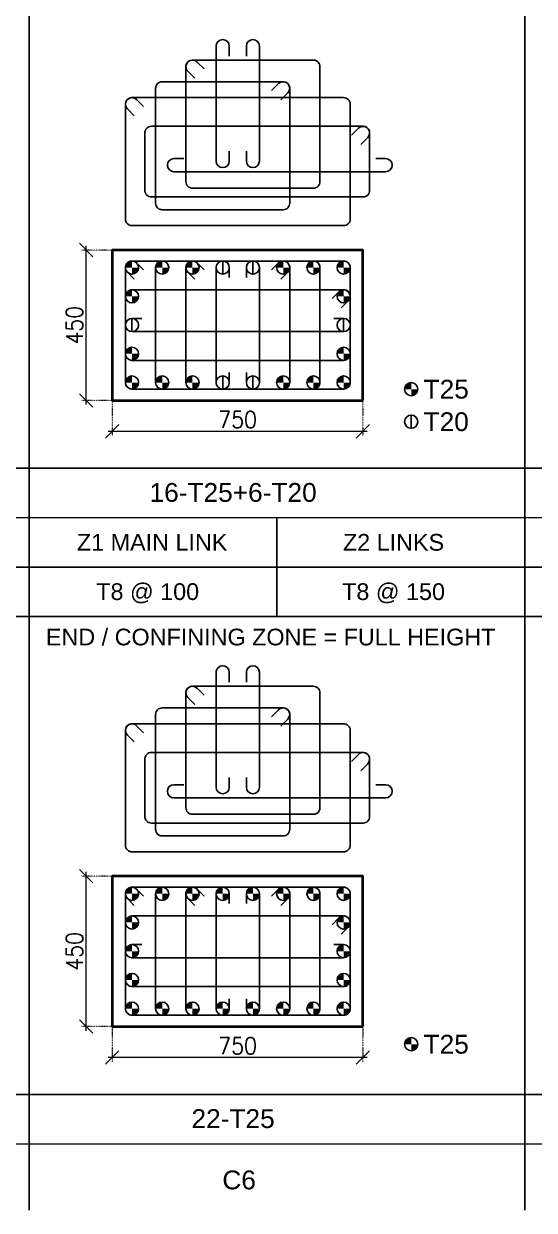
# Model space of a CAD drawing. Header units: millimetres. Extents: x 149548 to 2112824, y -1657616 to -1354760.
# Drawn here: x 2031443 to 2037552, y -1604346 to -1590147 of the extents above; entities that cross this region are included whole.
import ezdxf
from ezdxf.enums import TextEntityAlignment as Align

# ---------------------------------------------------------------- set-up
doc = ezdxf.new("R2010")
doc.units = ezdxf.units.MM
doc.header["$MEASUREMENT"] = 0
doc.header["$PDMODE"] = 98
doc.linetypes.add('DOT', pattern=[0.25, 0, -0.25])
for name, color, linetype in [('Columns', 90, 'Continuous'), ('s_hatch_25', 13, 'Continuous'), ('s_hatch_50', 43, 'Continuous'), ('s_rebar_link', 225, 'Continuous'), ('s_rebar_linkexp', 155, 'Continuous'), ('TEXT', 43, 'Continuous')]:
    doc.layers.add(name, color=color, linetype=linetype)
doc.layers.add('s-dm', color=171, linetype='Continuous', lineweight=15)
doc.layers.add('s_text', color=20, linetype='Continuous', lineweight=9)
doc.styles.add('ARIAL', font='arial.ttf')
doc.styles.add('RS', font='romans.shx', dxfattribs={"width": 0.9})
doc.dimstyles.new('Maheboob', dxfattribs={"dimtxt": 100, "dimasz": 100, "dimexe": 0, "dimexo": 0, "dimgap": 50, "dimtad": 1, "dimdec": 0, "dimdsep": 46, "dimtxsty": 'RS', "dimblk": 'ME', "dimcen": 225, "dimdle": 25, "dimclrd": 256, "dimclre": 256, "dimclrt": 7, "dimadec": 1, "dimazin": 1, "dimtfac": 1, "dimtdec": 0, "dimtmove": 0, "dimatfit": 0, "dimldrblk": 'ME', "dimfxl": 1, "dimlwd": -1, "dimlwe": -1, "dimarcsym": 0})

# ---------------------------------------------------------------- blocks, each defined once
blk = doc.blocks.new('_Oblique')
at = {"color": 0, "linetype": 'ByBlock', "lineweight": -2}
blk.add_line((-0.5, -0.5), (0.5, 0.5), dxfattribs=at)
blk = doc.blocks.new('*D1177')
at = {"layer": 'Defpoints', "color": 0}
for p in [(2032190, -1600348), (2032502, -1600348), (2032502, -1602148)]:
    blk.add_point(p, dxfattribs=at)
at = {"layer": 's-dm'}
blk.add_line((2032190, -1602198), (2032190, -1600298), dxfattribs=at)
at = {"layer": 's-dm', "linetype": 'DOT'}
for p, q in [((2032502, -1600348), (2032140, -1600348)), ((2032502, -1602148), (2032140, -1602148))]:
    blk.add_line(p, q, dxfattribs=at)
at = {"layer": 's-dm', "xscale": 160, "yscale": 160, "zscale": 160}
for p, rotation in [((2032190, -1600348), 90), ((2032190, -1602148), 270)]:
    blk.add_blockref('_Oblique', p, dxfattribs=dict(at, rotation=rotation))
at = {"layer": 's-dm', "color": 7, "insert": (2032050, -1601248), "char_height": 200, "attachment_point": 5, "rotation": 90, "style": 'RS'}
blk.add_mtext('450', dxfattribs=at)
blk = doc.blocks.new('ME')
at = {"layer": 's-dm', "color": 2, "ltscale": 50}
for p, q in [((0, -1.044), (0, 1.044)), ((-1.044, 0), (1.044, 0))]:
    blk.add_line(p, q, dxfattribs=at)
blk.add_lwpolyline([(0.738, 0.738), (-0.738, -0.738)], dxfattribs=at)
blk = doc.blocks.new('*D1178')
at = {"layer": 'Defpoints', "color": 0}
for p in [(2032502, -1602148), (2035502, -1602148), (2032502, -1602518)]:
    blk.add_point(p, dxfattribs=at)
at = {"layer": 's-dm', "linetype": 'DOT'}
for p, q in [((2032502, -1602148), (2032502, -1602568)), ((2035502, -1602148), (2035502, -1602568))]:
    blk.add_line(p, q, dxfattribs=at)
at = {"layer": 's-dm'}
blk.add_line((2035552, -1602518), (2032452, -1602518), dxfattribs=at)
at = {"layer": 's-dm', "xscale": 160, "yscale": 160, "zscale": 160, "rotation": 180}
blk.add_blockref('_Oblique', (2032502, -1602518), dxfattribs=at)
at = {"layer": 's-dm', "xscale": 160, "yscale": 160, "zscale": 160}
blk.add_blockref('_Oblique', (2035502, -1602518), dxfattribs=at)
at = {"layer": 's-dm', "color": 7, "insert": (2034002, -1602378), "char_height": 200, "attachment_point": 5, "style": 'RS'}
blk.add_mtext('750', dxfattribs=at)
blk = doc.blocks.new('*D1199')
at = {"layer": 'Defpoints', "color": 0}
for p in [(2032190, -1592855), (2032502, -1592855), (2032502, -1594655)]:
    blk.add_point(p, dxfattribs=at)
at = {"layer": 's-dm', "linetype": 'DOT'}
for p, q in [((2032502, -1592855), (2032140, -1592855)), ((2032502, -1594655), (2032140, -1594655))]:
    blk.add_line(p, q, dxfattribs=at)
at = {"layer": 's-dm'}
blk.add_line((2032190, -1594705), (2032190, -1592805), dxfattribs=at)
at = {"layer": 's-dm', "xscale": 160, "yscale": 160, "zscale": 160}
for p, rotation in [((2032190, -1592855), 90), ((2032190, -1594655), 270)]:
    blk.add_blockref('_Oblique', p, dxfattribs=dict(at, rotation=rotation))
at = {"layer": 's-dm', "color": 7, "insert": (2032050, -1593755), "char_height": 200, "attachment_point": 5, "rotation": 90, "style": 'RS'}
blk.add_mtext('450', dxfattribs=at)
blk = doc.blocks.new('*D1200')
at = {"layer": 'Defpoints', "color": 0}
for p in [(2032502, -1594655), (2035502, -1594655), (2032502, -1595025)]:
    blk.add_point(p, dxfattribs=at)
at = {"layer": 's-dm', "linetype": 'DOT'}
for p, q in [((2032502, -1594655), (2032502, -1595075)), ((2035502, -1594655), (2035502, -1595075))]:
    blk.add_line(p, q, dxfattribs=at)
at = {"layer": 's-dm'}
blk.add_line((2035552, -1595025), (2032452, -1595025), dxfattribs=at)
at = {"layer": 's-dm', "xscale": 160, "yscale": 160, "zscale": 160, "rotation": 180}
blk.add_blockref('_Oblique', (2032502, -1595025), dxfattribs=at)
at = {"layer": 's-dm', "xscale": 160, "yscale": 160, "zscale": 160}
blk.add_blockref('_Oblique', (2035502, -1595025), dxfattribs=at)
at = {"layer": 's-dm', "color": 7, "insert": (2034002, -1594885), "char_height": 200, "attachment_point": 5, "style": 'RS'}
blk.add_mtext('750', dxfattribs=at)

msp = doc.modelspace()

# ---------------------------------------------------------------- hatches: boundary and pattern name
at = {"layer": 's_rebar_link'}
h = msp.add_hatch(color=256, dxfattribs=at)
edge = h.paths.add_edge_path(flags=0)
edge.add_line((2032659.4, -1593065.6), (2032738.1, -1593065.6))
edge.add_line((2032738.1, -1593065.6), (2032738.1, -1592986.9))
edge.add_arc((2032738.1, -1593065.6), 78.7, 90, 180)
edge = h.paths.add_edge_path(flags=0)
edge.add_line((2032816.9, -1593065.6), (2032738.1, -1593065.6))
edge.add_line((2032738.1, -1593065.6), (2032738.1, -1593144.4))
edge.add_arc((2032738.1, -1593065.6), 78.7, 270, 360)
h = msp.add_hatch(color=256, dxfattribs=at)
edge = h.paths.add_edge_path(flags=0)
edge.add_line((2033021.2, -1593065.6), (2033100, -1593065.6))
edge.add_line((2033100, -1593065.6), (2033100, -1592986.9))
edge.add_arc((2033100, -1593065.6), 78.7, 90, 180)
edge = h.paths.add_edge_path(flags=0)
edge.add_line((2033178.7, -1593065.6), (2033100, -1593065.6))
edge.add_line((2033100, -1593065.6), (2033100, -1593144.4))
edge.add_arc((2033100, -1593065.6), 78.7, 270, 360)
h = msp.add_hatch(color=256, dxfattribs=at)
edge = h.paths.add_edge_path(flags=0)
edge.add_line((2033383, -1593065.6), (2033461.8, -1593065.6))
edge.add_line((2033461.8, -1593065.6), (2033461.8, -1592986.9))
edge.add_arc((2033461.8, -1593065.6), 78.7, 90, 180)
edge = h.paths.add_edge_path(flags=0)
edge.add_line((2033540.5, -1593065.6), (2033461.8, -1593065.6))
edge.add_line((2033461.8, -1593065.6), (2033461.8, -1593144.4))
edge.add_arc((2033461.8, -1593065.6), 78.7, 270, 360)
h = msp.add_hatch(color=256, dxfattribs=at)
edge = h.paths.add_edge_path(flags=0)
edge.add_line((2034468.5, -1593065.6), (2034547.2, -1593065.6))
edge.add_line((2034547.2, -1593065.6), (2034547.2, -1592986.9))
edge.add_arc((2034547.2, -1593065.6), 78.7, 90, 180)
edge = h.paths.add_edge_path(flags=0)
edge.add_line((2034626, -1593065.6), (2034547.2, -1593065.6))
edge.add_line((2034547.2, -1593065.6), (2034547.2, -1593144.4))
edge.add_arc((2034547.2, -1593065.6), 78.7, 270, 360)
h = msp.add_hatch(color=256, dxfattribs=at)
edge = h.paths.add_edge_path(flags=0)
edge.add_line((2034830.3, -1593065.6), (2034909, -1593065.6))
edge.add_line((2034909, -1593065.6), (2034909, -1592986.9))
edge.add_arc((2034909, -1593065.6), 78.7, 90, 180)
edge = h.paths.add_edge_path(flags=0)
edge.add_line((2034987.8, -1593065.6), (2034909, -1593065.6))
edge.add_line((2034909, -1593065.6), (2034909, -1593144.4))
edge.add_arc((2034909, -1593065.6), 78.7, 270, 360)
h = msp.add_hatch(color=256, dxfattribs=at)
edge = h.paths.add_edge_path(flags=0)
edge.add_line((2035192.1, -1593065.6), (2035270.9, -1593065.6))
edge.add_line((2035270.9, -1593065.6), (2035270.9, -1592986.9))
edge.add_arc((2035270.9, -1593065.6), 78.7, 90, 180)
edge = h.paths.add_edge_path(flags=0)
edge.add_line((2035349.6, -1593065.6), (2035270.9, -1593065.6))
edge.add_line((2035270.9, -1593065.6), (2035270.9, -1593144.4))
edge.add_arc((2035270.9, -1593065.6), 78.7, 270, 360)
h = msp.add_hatch(color=256, dxfattribs=at)
edge = h.paths.add_edge_path(flags=0)
edge.add_line((2032659.4, -1593409.4), (2032738.1, -1593409.4))
edge.add_line((2032738.1, -1593409.4), (2032738.1, -1593330.6))
edge.add_arc((2032738.1, -1593409.4), 78.7, 90, 180)
edge = h.paths.add_edge_path(flags=0)
edge.add_line((2032816.9, -1593409.4), (2032738.1, -1593409.4))
edge.add_line((2032738.1, -1593409.4), (2032738.1, -1593488.1))
edge.add_arc((2032738.1, -1593409.4), 78.7, 270, 360)
h = msp.add_hatch(color=256, dxfattribs=at)
edge = h.paths.add_edge_path(flags=0)
edge.add_line((2035192.1, -1593409.4), (2035270.9, -1593409.4))
edge.add_line((2035270.9, -1593409.4), (2035270.9, -1593330.6))
edge.add_arc((2035270.9, -1593409.4), 78.7, 90, 180)
edge = h.paths.add_edge_path(flags=0)
edge.add_line((2035349.6, -1593409.4), (2035270.9, -1593409.4))
edge.add_line((2035270.9, -1593409.4), (2035270.9, -1593488.1))
edge.add_arc((2035270.9, -1593409.4), 78.7, 270, 360)
h = msp.add_hatch(color=256, dxfattribs=at)
edge = h.paths.add_edge_path(flags=0)
edge.add_line((2032659.4, -1594096.8), (2032738.1, -1594096.8))
edge.add_line((2032738.1, -1594096.8), (2032738.1, -1594018.1))
edge.add_arc((2032738.1, -1594096.8), 78.7, 90, 180)
edge = h.paths.add_edge_path(flags=0)
edge.add_line((2032816.9, -1594096.8), (2032738.1, -1594096.8))
edge.add_line((2032738.1, -1594096.8), (2032738.1, -1594175.6))
edge.add_arc((2032738.1, -1594096.8), 78.7, 270, 360)
h = msp.add_hatch(color=256, dxfattribs=at)
edge = h.paths.add_edge_path(flags=0)
edge.add_line((2035192.1, -1594096.8), (2035270.9, -1594096.8))
edge.add_line((2035270.9, -1594096.8), (2035270.9, -1594018.1))
edge.add_arc((2035270.9, -1594096.8), 78.7, 90, 180)
edge = h.paths.add_edge_path(flags=0)
edge.add_line((2035349.6, -1594096.8), (2035270.9, -1594096.8))
edge.add_line((2035270.9, -1594096.8), (2035270.9, -1594175.6))
edge.add_arc((2035270.9, -1594096.8), 78.7, 270, 360)
h = msp.add_hatch(color=256, dxfattribs=at)
edge = h.paths.add_edge_path(flags=0)
edge.add_line((2032659.4, -1594440.6), (2032738.1, -1594440.6))
edge.add_line((2032738.1, -1594440.6), (2032738.1, -1594361.8))
edge.add_arc((2032738.1, -1594440.6), 78.7, 90, 180)
edge = h.paths.add_edge_path(flags=0)
edge.add_line((2032816.9, -1594440.6), (2032738.1, -1594440.6))
edge.add_line((2032738.1, -1594440.6), (2032738.1, -1594519.3))
edge.add_arc((2032738.1, -1594440.6), 78.7, 270, 360)
h = msp.add_hatch(color=256, dxfattribs=at)
edge = h.paths.add_edge_path(flags=0)
edge.add_line((2033021.2, -1594440.6), (2033100, -1594440.6))
edge.add_line((2033100, -1594440.6), (2033100, -1594361.8))
edge.add_arc((2033100, -1594440.6), 78.7, 90, 180)
edge = h.paths.add_edge_path(flags=0)
edge.add_line((2033178.7, -1594440.6), (2033100, -1594440.6))
edge.add_line((2033100, -1594440.6), (2033100, -1594519.3))
edge.add_arc((2033100, -1594440.6), 78.7, 270, 360)
h = msp.add_hatch(color=256, dxfattribs=at)
edge = h.paths.add_edge_path(flags=0)
edge.add_line((2033383, -1594440.6), (2033461.8, -1594440.6))
edge.add_line((2033461.8, -1594440.6), (2033461.8, -1594361.8))
edge.add_arc((2033461.8, -1594440.6), 78.7, 90, 180)
edge = h.paths.add_edge_path(flags=0)
edge.add_line((2033540.5, -1594440.6), (2033461.8, -1594440.6))
edge.add_line((2033461.8, -1594440.6), (2033461.8, -1594519.3))
edge.add_arc((2033461.8, -1594440.6), 78.7, 270, 360)
h = msp.add_hatch(color=256, dxfattribs=at)
edge = h.paths.add_edge_path(flags=0)
edge.add_line((2034468.5, -1594440.6), (2034547.2, -1594440.6))
edge.add_line((2034547.2, -1594440.6), (2034547.2, -1594361.8))
edge.add_arc((2034547.2, -1594440.6), 78.7, 90, 180)
edge = h.paths.add_edge_path(flags=0)
edge.add_line((2034626, -1594440.6), (2034547.2, -1594440.6))
edge.add_line((2034547.2, -1594440.6), (2034547.2, -1594519.3))
edge.add_arc((2034547.2, -1594440.6), 78.7, 270, 360)
h = msp.add_hatch(color=256, dxfattribs=at)
edge = h.paths.add_edge_path(flags=0)
edge.add_line((2034830.3, -1594440.6), (2034909, -1594440.6))
edge.add_line((2034909, -1594440.6), (2034909, -1594361.8))
edge.add_arc((2034909, -1594440.6), 78.7, 90, 180)
edge = h.paths.add_edge_path(flags=0)
edge.add_line((2034987.8, -1594440.6), (2034909, -1594440.6))
edge.add_line((2034909, -1594440.6), (2034909, -1594519.3))
edge.add_arc((2034909, -1594440.6), 78.7, 270, 360)
h = msp.add_hatch(color=256, dxfattribs=at)
edge = h.paths.add_edge_path(flags=0)
edge.add_line((2035192.1, -1594440.6), (2035270.9, -1594440.6))
edge.add_line((2035270.9, -1594440.6), (2035270.9, -1594361.8))
edge.add_arc((2035270.9, -1594440.6), 78.7, 90, 180)
edge = h.paths.add_edge_path(flags=0)
edge.add_line((2035349.6, -1594440.6), (2035270.9, -1594440.6))
edge.add_line((2035270.9, -1594440.6), (2035270.9, -1594519.3))
edge.add_arc((2035270.9, -1594440.6), 78.7, 270, 360)
h = msp.add_hatch(color=256, dxfattribs=at)
edge = h.paths.add_edge_path(flags=0)
edge.add_line((2036000.7, -1594520.4), (2036079.5, -1594520.4))
edge.add_line((2036079.5, -1594520.4), (2036079.5, -1594441.7))
edge.add_arc((2036079.5, -1594520.4), 78.7, 90, 180)
edge = h.paths.add_edge_path(flags=0)
edge.add_line((2036158.2, -1594520.4), (2036079.5, -1594520.4))
edge.add_line((2036079.5, -1594520.4), (2036079.5, -1594599.2))
edge.add_arc((2036079.5, -1594520.4), 78.7, 270, 360)
h = msp.add_hatch(color=256, dxfattribs=at)
edge = h.paths.add_edge_path(flags=0)
edge.add_line((2032659.4, -1600558.6), (2032738.2, -1600558.6))
edge.add_line((2032738.2, -1600558.6), (2032738.2, -1600479.8))
edge.add_arc((2032738.2, -1600558.6), 78.7, 90, 180)
edge = h.paths.add_edge_path(flags=0)
edge.add_line((2032816.9, -1600558.6), (2032738.2, -1600558.6))
edge.add_line((2032738.2, -1600558.6), (2032738.2, -1600637.3))
edge.add_arc((2032738.2, -1600558.6), 78.7, 270, 360)
h = msp.add_hatch(color=256, dxfattribs=at)
edge = h.paths.add_edge_path(flags=0)
edge.add_line((2033021.2, -1600558.6), (2033100, -1600558.6))
edge.add_line((2033100, -1600558.6), (2033100, -1600479.8))
edge.add_arc((2033100, -1600558.6), 78.7, 90, 180)
edge = h.paths.add_edge_path(flags=0)
edge.add_line((2033178.7, -1600558.6), (2033100, -1600558.6))
edge.add_line((2033100, -1600558.6), (2033100, -1600637.3))
edge.add_arc((2033100, -1600558.6), 78.7, 270, 360)
h = msp.add_hatch(color=256, dxfattribs=at)
edge = h.paths.add_edge_path(flags=0)
edge.add_line((2033383, -1600558.6), (2033461.8, -1600558.6))
edge.add_line((2033461.8, -1600558.6), (2033461.8, -1600479.8))
edge.add_arc((2033461.8, -1600558.6), 78.7, 90, 180)
edge = h.paths.add_edge_path(flags=0)
edge.add_line((2033540.5, -1600558.6), (2033461.8, -1600558.6))
edge.add_line((2033461.8, -1600558.6), (2033461.8, -1600637.3))
edge.add_arc((2033461.8, -1600558.6), 78.7, 270, 360)
h = msp.add_hatch(color=256, dxfattribs=at)
edge = h.paths.add_edge_path(flags=0)
edge.add_line((2033744.9, -1600558.6), (2033823.6, -1600558.6))
edge.add_line((2033823.6, -1600558.6), (2033823.6, -1600479.8))
edge.add_arc((2033823.6, -1600558.6), 78.7, 90, 180)
edge = h.paths.add_edge_path(flags=0)
edge.add_line((2033902.3, -1600558.6), (2033823.6, -1600558.6))
edge.add_line((2033823.6, -1600558.6), (2033823.6, -1600637.3))
edge.add_arc((2033823.6, -1600558.6), 78.7, 270, 360)
h = msp.add_hatch(color=256, dxfattribs=at)
edge = h.paths.add_edge_path(flags=0)
edge.add_line((2034106.7, -1600558.6), (2034185.4, -1600558.6))
edge.add_line((2034185.4, -1600558.6), (2034185.4, -1600479.8))
edge.add_arc((2034185.4, -1600558.6), 78.7, 90, 180)
edge = h.paths.add_edge_path(flags=0)
edge.add_line((2034264.1, -1600558.6), (2034185.4, -1600558.6))
edge.add_line((2034185.4, -1600558.6), (2034185.4, -1600637.3))
edge.add_arc((2034185.4, -1600558.6), 78.7, 270, 360)
h = msp.add_hatch(color=256, dxfattribs=at)
edge = h.paths.add_edge_path(flags=0)
edge.add_line((2034468.5, -1600558.6), (2034547.2, -1600558.6))
edge.add_line((2034547.2, -1600558.6), (2034547.2, -1600479.8))
edge.add_arc((2034547.2, -1600558.6), 78.7, 90, 180)
edge = h.paths.add_edge_path(flags=0)
edge.add_line((2034626, -1600558.6), (2034547.2, -1600558.6))
edge.add_line((2034547.2, -1600558.6), (2034547.2, -1600637.3))
edge.add_arc((2034547.2, -1600558.6), 78.7, 270, 360)
h = msp.add_hatch(color=256, dxfattribs=at)
edge = h.paths.add_edge_path(flags=0)
edge.add_line((2034830.3, -1600558.6), (2034909, -1600558.6))
edge.add_line((2034909, -1600558.6), (2034909, -1600479.8))
edge.add_arc((2034909, -1600558.6), 78.7, 90, 180)
edge = h.paths.add_edge_path(flags=0)
edge.add_line((2034987.8, -1600558.6), (2034909, -1600558.6))
edge.add_line((2034909, -1600558.6), (2034909, -1600637.3))
edge.add_arc((2034909, -1600558.6), 78.7, 270, 360)
h = msp.add_hatch(color=256, dxfattribs=at)
edge = h.paths.add_edge_path(flags=0)
edge.add_line((2035192.1, -1600558.6), (2035270.9, -1600558.6))
edge.add_line((2035270.9, -1600558.6), (2035270.9, -1600479.8))
edge.add_arc((2035270.9, -1600558.6), 78.7, 90, 180)
edge = h.paths.add_edge_path(flags=0)
edge.add_line((2035349.6, -1600558.6), (2035270.9, -1600558.6))
edge.add_line((2035270.9, -1600558.6), (2035270.9, -1600637.3))
edge.add_arc((2035270.9, -1600558.6), 78.7, 270, 360)
h = msp.add_hatch(color=256, dxfattribs=at)
edge = h.paths.add_edge_path(flags=0)
edge.add_line((2032659.4, -1600902.3), (2032738.2, -1600902.3))
edge.add_line((2032738.2, -1600902.3), (2032738.2, -1600823.6))
edge.add_arc((2032738.2, -1600902.3), 78.7, 90, 180)
edge = h.paths.add_edge_path(flags=0)
edge.add_line((2032816.9, -1600902.3), (2032738.2, -1600902.3))
edge.add_line((2032738.2, -1600902.3), (2032738.2, -1600981))
edge.add_arc((2032738.2, -1600902.3), 78.7, 270, 360)
h = msp.add_hatch(color=256, dxfattribs=at)
edge = h.paths.add_edge_path(flags=0)
edge.add_line((2035192.1, -1600902.3), (2035270.9, -1600902.3))
edge.add_line((2035270.9, -1600902.3), (2035270.9, -1600823.6))
edge.add_arc((2035270.9, -1600902.3), 78.7, 90, 180)
edge = h.paths.add_edge_path(flags=0)
edge.add_line((2035349.6, -1600902.3), (2035270.9, -1600902.3))
edge.add_line((2035270.9, -1600902.3), (2035270.9, -1600981))
edge.add_arc((2035270.9, -1600902.3), 78.7, 270, 360)
h = msp.add_hatch(color=256, dxfattribs=at)
edge = h.paths.add_edge_path(flags=0)
edge.add_line((2032659.4, -1601246), (2032738.2, -1601246))
edge.add_line((2032738.2, -1601246), (2032738.2, -1601167.3))
edge.add_arc((2032738.2, -1601246), 78.7, 90, 180)
edge = h.paths.add_edge_path(flags=0)
edge.add_line((2032816.9, -1601246), (2032738.2, -1601246))
edge.add_line((2032738.2, -1601246), (2032738.2, -1601324.8))
edge.add_arc((2032738.2, -1601246), 78.7, 270, 360)
h = msp.add_hatch(color=256, dxfattribs=at)
edge = h.paths.add_edge_path(flags=0)
edge.add_line((2035192.1, -1601246), (2035270.9, -1601246))
edge.add_line((2035270.9, -1601246), (2035270.9, -1601167.3))
edge.add_arc((2035270.9, -1601246), 78.7, 90, 180)
edge = h.paths.add_edge_path(flags=0)
edge.add_line((2035349.6, -1601246), (2035270.9, -1601246))
edge.add_line((2035270.9, -1601246), (2035270.9, -1601324.8))
edge.add_arc((2035270.9, -1601246), 78.7, 270, 360)
h = msp.add_hatch(color=256, dxfattribs=at)
edge = h.paths.add_edge_path(flags=0)
edge.add_line((2032659.4, -1601589.8), (2032738.2, -1601589.8))
edge.add_line((2032738.2, -1601589.8), (2032738.2, -1601511))
edge.add_arc((2032738.2, -1601589.8), 78.7, 90, 180)
edge = h.paths.add_edge_path(flags=0)
edge.add_line((2032816.9, -1601589.8), (2032738.2, -1601589.8))
edge.add_line((2032738.2, -1601589.8), (2032738.2, -1601668.5))
edge.add_arc((2032738.2, -1601589.8), 78.7, 270, 360)
h = msp.add_hatch(color=256, dxfattribs=at)
edge = h.paths.add_edge_path(flags=0)
edge.add_line((2035192.1, -1601589.8), (2035270.9, -1601589.8))
edge.add_line((2035270.9, -1601589.8), (2035270.9, -1601511))
edge.add_arc((2035270.9, -1601589.8), 78.7, 90, 180)
edge = h.paths.add_edge_path(flags=0)
edge.add_line((2035349.6, -1601589.8), (2035270.9, -1601589.8))
edge.add_line((2035270.9, -1601589.8), (2035270.9, -1601668.5))
edge.add_arc((2035270.9, -1601589.8), 78.7, 270, 360)
h = msp.add_hatch(color=256, dxfattribs=at)
edge = h.paths.add_edge_path(flags=0)
edge.add_line((2032659.4, -1601933.5), (2032738.2, -1601933.5))
edge.add_line((2032738.2, -1601933.5), (2032738.2, -1601854.8))
edge.add_arc((2032738.2, -1601933.5), 78.7, 90, 180)
edge = h.paths.add_edge_path(flags=0)
edge.add_line((2032816.9, -1601933.5), (2032738.2, -1601933.5))
edge.add_line((2032738.2, -1601933.5), (2032738.2, -1602012.2))
edge.add_arc((2032738.2, -1601933.5), 78.7, 270, 360)
h = msp.add_hatch(color=256, dxfattribs=at)
edge = h.paths.add_edge_path(flags=0)
edge.add_line((2033021.2, -1601933.5), (2033100, -1601933.5))
edge.add_line((2033100, -1601933.5), (2033100, -1601854.8))
edge.add_arc((2033100, -1601933.5), 78.7, 90, 180)
edge = h.paths.add_edge_path(flags=0)
edge.add_line((2033178.7, -1601933.5), (2033100, -1601933.5))
edge.add_line((2033100, -1601933.5), (2033100, -1602012.2))
edge.add_arc((2033100, -1601933.5), 78.7, 270, 360)
h = msp.add_hatch(color=256, dxfattribs=at)
edge = h.paths.add_edge_path(flags=0)
edge.add_line((2033383, -1601933.5), (2033461.8, -1601933.5))
edge.add_line((2033461.8, -1601933.5), (2033461.8, -1601854.8))
edge.add_arc((2033461.8, -1601933.5), 78.7, 90, 180)
edge = h.paths.add_edge_path(flags=0)
edge.add_line((2033540.5, -1601933.5), (2033461.8, -1601933.5))
edge.add_line((2033461.8, -1601933.5), (2033461.8, -1602012.2))
edge.add_arc((2033461.8, -1601933.5), 78.7, 270, 360)
h = msp.add_hatch(color=256, dxfattribs=at)
edge = h.paths.add_edge_path(flags=0)
edge.add_line((2033744.9, -1601933.5), (2033823.6, -1601933.5))
edge.add_line((2033823.6, -1601933.5), (2033823.6, -1601854.8))
edge.add_arc((2033823.6, -1601933.5), 78.7, 90, 180)
edge = h.paths.add_edge_path(flags=0)
edge.add_line((2033902.3, -1601933.5), (2033823.6, -1601933.5))
edge.add_line((2033823.6, -1601933.5), (2033823.6, -1602012.2))
edge.add_arc((2033823.6, -1601933.5), 78.7, 270, 360)
h = msp.add_hatch(color=256, dxfattribs=at)
edge = h.paths.add_edge_path(flags=0)
edge.add_line((2034106.7, -1601933.5), (2034185.4, -1601933.5))
edge.add_line((2034185.4, -1601933.5), (2034185.4, -1601854.8))
edge.add_arc((2034185.4, -1601933.5), 78.7, 90, 180)
edge = h.paths.add_edge_path(flags=0)
edge.add_line((2034264.1, -1601933.5), (2034185.4, -1601933.5))
edge.add_line((2034185.4, -1601933.5), (2034185.4, -1602012.2))
edge.add_arc((2034185.4, -1601933.5), 78.7, 270, 360)
h = msp.add_hatch(color=256, dxfattribs=at)
edge = h.paths.add_edge_path(flags=0)
edge.add_line((2034468.5, -1601933.5), (2034547.2, -1601933.5))
edge.add_line((2034547.2, -1601933.5), (2034547.2, -1601854.8))
edge.add_arc((2034547.2, -1601933.5), 78.7, 90, 180)
edge = h.paths.add_edge_path(flags=0)
edge.add_line((2034626, -1601933.5), (2034547.2, -1601933.5))
edge.add_line((2034547.2, -1601933.5), (2034547.2, -1602012.2))
edge.add_arc((2034547.2, -1601933.5), 78.7, 270, 360)
h = msp.add_hatch(color=256, dxfattribs=at)
edge = h.paths.add_edge_path(flags=0)
edge.add_line((2034830.3, -1601933.5), (2034909, -1601933.5))
edge.add_line((2034909, -1601933.5), (2034909, -1601854.8))
edge.add_arc((2034909, -1601933.5), 78.7, 90, 180)
edge = h.paths.add_edge_path(flags=0)
edge.add_line((2034987.8, -1601933.5), (2034909, -1601933.5))
edge.add_line((2034909, -1601933.5), (2034909, -1602012.2))
edge.add_arc((2034909, -1601933.5), 78.7, 270, 360)
h = msp.add_hatch(color=256, dxfattribs=at)
edge = h.paths.add_edge_path(flags=0)
edge.add_line((2035192.1, -1601933.5), (2035270.9, -1601933.5))
edge.add_line((2035270.9, -1601933.5), (2035270.9, -1601854.8))
edge.add_arc((2035270.9, -1601933.5), 78.7, 90, 180)
edge = h.paths.add_edge_path(flags=0)
edge.add_line((2035349.6, -1601933.5), (2035270.9, -1601933.5))
edge.add_line((2035270.9, -1601933.5), (2035270.9, -1602012.2))
edge.add_arc((2035270.9, -1601933.5), 78.7, 270, 360)
h = msp.add_hatch(color=256, dxfattribs=at)
edge = h.paths.add_edge_path(flags=0)
edge.add_line((2036000.7, -1602358.9), (2036079.5, -1602358.9))
edge.add_line((2036079.5, -1602358.9), (2036079.5, -1602280.1))
edge.add_arc((2036079.5, -1602358.9), 78.7, 90, 180)
edge = h.paths.add_edge_path(flags=0)
edge.add_line((2036158.2, -1602358.9), (2036079.5, -1602358.9))
edge.add_line((2036079.5, -1602358.9), (2036079.5, -1602437.6))
edge.add_arc((2036079.5, -1602358.9), 78.7, 270, 360)

# ---------------------------------------------------------------- linework, layer by layer
at = {"layer": 'Columns', "lineweight": 40}
for points in [[(2035502, -1594655), (2035502, -1592855), (2032502, -1592855), (2032502, -1594655)], [(2035502, -1602148), (2035502, -1600348), (2032502, -1600348), (2032502, -1602148)]]:
    msp.add_lwpolyline(points, close=True, dxfattribs=at)
at = {"layer": 's_hatch_25'}
for p, q in [((2031506.7, -1581071.8), (2031506.7, -1604345.9)), ((2037439.6, -1581071.8), (2037439.6, -1604345.9))]:
    msp.add_line(p, q, dxfattribs=at)
at = {"layer": 's_hatch_50'}
for p, q in [((2007175, -1595467.5), (2043372.5, -1595467.5)), ((2001228.1, -1602960.5), (2078970, -1602960.4))]:
    msp.add_line(p, q, dxfattribs=at)
at = {"layer": 's_rebar_link'}
for p, q in [((2033823.6, -1593144.4), (2033823.6, -1592986.9)), ((2034185.4, -1593144.4), (2034185.4, -1592986.9)), ((2032738.2, -1593831.8), (2032738.2, -1593674.4)), ((2035270.9, -1593831.8), (2035270.9, -1593674.4)), ((2033823.6, -1594519.3), (2033823.6, -1594361.8)), ((2034185.4, -1594519.3), (2034185.4, -1594361.8)), ((2036079.5, -1594988.7), (2036079.5, -1594831.2))]:
    msp.add_line(p, q, dxfattribs=at)
for points in [[(2032766, -1593204.8), (2032682.5, -1593121.3, -0.668178), (2032738.2, -1592986.9), (2035270.9, -1592986.9, -0.4142136), (2035349.6, -1593065.6), (2035349.6, -1594440.6, -0.4142136), (2035270.9, -1594519.3), (2032738.2, -1594519.3, -0.4142136), (2032659.4, -1594440.6), (2032659.4, -1593065.6, -0.6681793), (2032793.8, -1593010), (2032877.3, -1593093.5)], [(2034519.4, -1593204.8), (2034602.9, -1593121.3, 0.668178), (2034547.2, -1592986.9), (2033100, -1592986.9, 0.4142136), (2033021.2, -1593065.6), (2033021.2, -1594440.6, 0.4142136), (2033100, -1594519.3), (2034547.2, -1594519.3, 0.4142136), (2034626, -1594440.6), (2034626, -1593065.6, 0.6681793), (2034491.6, -1593010), (2034408.1, -1593093.5)], [(2033489.6, -1593204.8), (2033406.1, -1593121.3, -0.668178), (2033461.8, -1592986.9), (2034909, -1592986.9, -0.4142136), (2034987.8, -1593065.6), (2034987.8, -1594440.6, -0.4142136), (2034909, -1594519.3), (2033461.8, -1594519.3, -0.4142136), (2033383.1, -1594440.6), (2033383.1, -1593065.6, -0.6681793), (2033517.5, -1593010), (2033601, -1593093.5)], [(2033902.3, -1594322.4), (2033902.3, -1594440.5, -1), (2033744.9, -1594440.5), (2033744.9, -1593065.6, -1), (2033902.3, -1593065.6), (2033902.3, -1593183.7)], [(2034106.7, -1594322.5), (2034106.7, -1594440.6, 1), (2034264.1, -1594440.6), (2034264.1, -1593065.6, 1), (2034106.7, -1593065.6), (2034106.7, -1593183.7)], [(2035243, -1593548.5), (2035326.5, -1593465, 0.668178), (2035270.9, -1593330.6), (2032738.2, -1593330.6, 0.4142136), (2032659.4, -1593409.4), (2032659.4, -1594096.8, 0.4142136), (2032738.2, -1594175.6), (2035270.9, -1594175.6, 0.4142136), (2035349.6, -1594096.8), (2035349.6, -1593409.4, 0.6681793), (2035215.2, -1593353.7), (2035131.7, -1593437.2)], [(2035152.8, -1593674.4), (2035270.9, -1593674.4, -1), (2035270.9, -1593831.8), (2032738.2, -1593831.8, -1), (2032738.2, -1593674.4), (2032856.2, -1593674.4)], [(2032766, -1600697.7), (2032682.5, -1600614.2, -0.668178), (2032738.2, -1600479.8), (2035270.9, -1600479.8, -0.4142136), (2035349.6, -1600558.6), (2035349.6, -1601933.5, -0.4142136), (2035270.9, -1602012.2), (2032738.2, -1602012.2, -0.4142136), (2032659.4, -1601933.5), (2032659.4, -1600558.6, -0.6681793), (2032793.8, -1600502.9), (2032877.3, -1600586.4)], [(2034519.4, -1600697.7), (2034602.9, -1600614.2, 0.668178), (2034547.2, -1600479.8), (2033100, -1600479.8, 0.4142136), (2033021.2, -1600558.6), (2033021.2, -1601933.5, 0.4142136), (2033100, -1602012.2), (2034547.2, -1602012.2, 0.4142136), (2034626, -1601933.5), (2034626, -1600558.6, 0.6681793), (2034491.6, -1600502.9), (2034408.1, -1600586.4)], [(2033489.6, -1600697.7), (2033406.1, -1600614.2, -0.668178), (2033461.8, -1600479.8), (2034909, -1600479.8, -0.4142136), (2034987.8, -1600558.6), (2034987.8, -1601933.5, -0.4142136), (2034909, -1602012.2), (2033461.8, -1602012.2, -0.4142136), (2033383.1, -1601933.5), (2033383.1, -1600558.6, -0.6681793), (2033517.5, -1600502.9), (2033601, -1600586.4)], [(2033902.3, -1601815.4), (2033902.3, -1601933.5, -1), (2033744.9, -1601933.5), (2033744.9, -1600558.6, -1), (2033902.3, -1600558.6), (2033902.3, -1600676.7)], [(2034106.7, -1601815.4), (2034106.7, -1601933.5, 1), (2034264.1, -1601933.5), (2034264.1, -1600558.6, 1), (2034106.7, -1600558.6), (2034106.7, -1600676.7)], [(2035243, -1601041.5), (2035326.5, -1600958, 0.668178), (2035270.9, -1600823.6), (2032738.2, -1600823.6, 0.4142136), (2032659.4, -1600902.3), (2032659.4, -1601589.8, 0.4142136), (2032738.2, -1601668.5), (2035270.9, -1601668.5, 0.4142136), (2035349.6, -1601589.8), (2035349.6, -1600902.3, 0.6681793), (2035215.2, -1600846.6), (2035131.7, -1600930.1)], [(2035152.8, -1601167.3), (2035270.9, -1601167.3, -1), (2035270.9, -1601324.8), (2032738.2, -1601324.8, -1), (2032738.2, -1601167.3), (2032856.2, -1601167.3)]]:
    msp.add_lwpolyline(points, format="xyb", dxfattribs=at)
for centre in [(2032738.2, -1593065.6), (2033100, -1593065.6), (2033461.8, -1593065.6), (2033823.6, -1593065.6), (2034185.4, -1593065.6), (2034547.2, -1593065.6), (2034909, -1593065.6), (2035270.9, -1593065.6), (2032738.2, -1593409.4), (2035270.9, -1593409.4), (2032738.2, -1593753.1), (2035270.9, -1593753.1), (2032738.2, -1594096.8), (2035270.9, -1594096.8), (2032738.2, -1594440.6), (2033100, -1594440.6), (2033461.8, -1594440.6), (2033823.6, -1594440.6), (2034185.4, -1594440.6), (2034547.2, -1594440.6), (2034909, -1594440.6), (2035270.9, -1594440.6), (2036079.5, -1594520.4), (2036079.5, -1594909.9), (2032738.2, -1600558.6), (2033100, -1600558.6), (2033461.8, -1600558.6), (2033823.6, -1600558.6), (2034185.4, -1600558.6), (2034547.2, -1600558.6), (2034909, -1600558.6), (2035270.9, -1600558.6), (2032738.2, -1600902.3), (2035270.9, -1600902.3), (2032738.2, -1601246), (2035270.9, -1601246), (2032738.2, -1601589.8), (2035270.9, -1601589.8), (2032738.2, -1601933.5), (2033100, -1601933.5), (2033461.8, -1601933.5), (2033823.6, -1601933.5), (2034185.4, -1601933.5), (2034547.2, -1601933.5), (2034909, -1601933.5), (2035270.9, -1601933.5), (2036079.5, -1602358.9)]:
    msp.add_circle(centre, 78.7, dxfattribs=at)
at = {"layer": 's_rebar_linkexp'}
for points in [[(2033902.3, -1591672.4), (2033902.3, -1591790.5, -1), (2033744.9, -1591790.5), (2033744.9, -1590415.6, -1), (2033902.3, -1590415.6), (2033902.3, -1590533.7)], [(2034106.7, -1591672.5), (2034106.7, -1591790.6, 1), (2034264.1, -1591790.6), (2034264.1, -1590415.6, 1), (2034106.7, -1590415.6), (2034106.7, -1590533.7)], [(2033489.6, -1590800.3), (2033406.1, -1590716.8, -0.668178), (2033461.8, -1590582.4), (2034909, -1590582.4, -0.4142136), (2034987.8, -1590661.1), (2034987.8, -1592036.1, -0.4142136), (2034909, -1592114.8), (2033461.8, -1592114.8, -0.4142136), (2033383.1, -1592036.1), (2033383.1, -1590661.1, -0.6681793), (2033517.5, -1590605.5), (2033601, -1590689)], [(2034519.4, -1591059.3), (2034602.9, -1590975.8, 0.668178), (2034547.2, -1590841.4), (2033100, -1590841.4, 0.4142136), (2033021.2, -1590920.1), (2033021.2, -1592295.1, 0.4142136), (2033100, -1592373.8), (2034547.2, -1592373.8, 0.4142136), (2034626, -1592295.1), (2034626, -1590920.1, 0.6681793), (2034491.6, -1590864.5), (2034408.1, -1590948)], [(2032766, -1591249.3), (2032682.5, -1591165.8, -0.668178), (2032738.2, -1591031.4), (2035270.9, -1591031.4, -0.4142136), (2035349.6, -1591110.1), (2035349.6, -1592485.1, -0.4142136), (2035270.9, -1592563.8), (2032738.2, -1592563.8, -0.4142136), (2032659.4, -1592485.1), (2032659.4, -1591110.1, -0.6681793), (2032793.8, -1591054.5), (2032877.3, -1591138)], [(2035475.5, -1591593), (2035559, -1591509.5, 0.668178), (2035503.4, -1591375.1), (2032970.7, -1591375.1, 0.4142136), (2032891.9, -1591453.9), (2032891.9, -1592141.3, 0.4142136), (2032970.7, -1592220.1), (2035503.4, -1592220.1, 0.4142136), (2035582.1, -1592141.3), (2035582.1, -1591453.9, 0.6681793), (2035447.7, -1591398.2), (2035364.2, -1591481.7)], [(2035655.3, -1591760.4), (2035773.4, -1591760.4, -1), (2035773.4, -1591917.8), (2033240.7, -1591917.8, -1), (2033240.7, -1591760.4), (2033358.7, -1591760.4)], [(2033902.3, -1599165.4), (2033902.3, -1599283.5, -1), (2033744.9, -1599283.5), (2033744.9, -1597908.6, -1), (2033902.3, -1597908.6), (2033902.3, -1598026.7)], [(2034106.7, -1599165.4), (2034106.7, -1599283.5, 1), (2034264.1, -1599283.5), (2034264.1, -1597908.6, 1), (2034106.7, -1597908.6), (2034106.7, -1598026.7)], [(2033489.6, -1598293.2), (2033406.1, -1598209.7, -0.668178), (2033461.8, -1598075.3), (2034909, -1598075.3, -0.4142136), (2034987.8, -1598154.1), (2034987.8, -1599529, -0.4142136), (2034909, -1599607.7), (2033461.8, -1599607.7, -0.4142136), (2033383.1, -1599529), (2033383.1, -1598154.1, -0.6681793), (2033517.5, -1598098.4), (2033601, -1598181.9)], [(2034519.4, -1598552.2), (2034602.9, -1598468.7, 0.668178), (2034547.2, -1598334.3), (2033100, -1598334.3, 0.4142136), (2033021.2, -1598413.1), (2033021.2, -1599788, 0.4142136), (2033100, -1599866.7), (2034547.2, -1599866.7, 0.4142136), (2034626, -1599788), (2034626, -1598413.1, 0.6681793), (2034491.6, -1598357.4), (2034408.1, -1598440.9)], [(2032766, -1598742.2), (2032682.5, -1598658.7, -0.668178), (2032738.2, -1598524.3), (2035270.9, -1598524.3, -0.4142136), (2035349.6, -1598603.1), (2035349.6, -1599978, -0.4142136), (2035270.9, -1600056.7), (2032738.2, -1600056.7, -0.4142136), (2032659.4, -1599978), (2032659.4, -1598603.1, -0.6681793), (2032793.8, -1598547.4), (2032877.3, -1598630.9)], [(2035475.5, -1599086), (2035559, -1599002.5, 0.668178), (2035503.4, -1598868.1), (2032970.7, -1598868.1, 0.4142136), (2032891.9, -1598946.8), (2032891.9, -1599634.3, 0.4142136), (2032970.7, -1599713), (2035503.4, -1599713, 0.4142136), (2035582.1, -1599634.3), (2035582.1, -1598946.8, 0.6681793), (2035447.7, -1598891.1), (2035364.2, -1598974.6)], [(2035655.3, -1599253.3), (2035773.4, -1599253.3, -1), (2035773.4, -1599410.8), (2033240.7, -1599410.8, -1), (2033240.7, -1599253.3), (2033358.7, -1599253.3)]]:
    msp.add_lwpolyline(points, format="xyb", dxfattribs=at)
at = {"layer": 's_text'}
for p, q in [((1997843.4, -1596057.7), (2078970, -1596057.7)), ((1997843.5, -1603550.7), (2078970, -1603550.7))]:
    msp.add_line(p, q, dxfattribs=at)
at = {"layer": 'TEXT', "color": 7}
for p, q in [((2034473.1, -1596057.7), (2034473.1, -1597238.7)), ((2001228.1, -1596648.4), (2078970, -1596648.3)), ((2001228.1, -1597238.8), (2078970, -1597238.7))]:
    msp.add_line(p, q, dxfattribs=at)

# ---------------------------------------------------------------- texts
at = {"layer": 'TEXT', "color": 7, "style": 'ARIAL'}
for s, p in [('T25', (2036227.1, -1594520.4)), ('T20', (2036227.1, -1594909.9)), ('T25', (2036227.1, -1602358.9))]:
    msp.add_text(s, height=225, dxfattribs=at).set_placement(p, align=Align.MIDDLE_LEFT)
for s, height, p in [('16-T25+6-T20', 225, (2033948.2, -1595756.1)), ('Z1 MAIN LINK', 200, (2032979.4, -1596352.8)), ('Z2 LINKS', 200, (2035867.9, -1596352.8)), ('T8 @ 100', 200, (2032926.2, -1596943.3)), ('T8 @ 150', 200, (2035867.9, -1596943.3)), ('22-T25', 225, (2033948.2, -1603249.1))]:
    msp.add_text(s, height=height, dxfattribs=at).set_placement(p, align=Align.MIDDLE_CENTER)
msp.add_text('END / CONFINING ZONE = FULL HEIGHT', height=200, dxfattribs=at).set_placement((2031708, -1597586.4))
at = {"layer": 'TEXT', "color": 1, "insert": (2034020, -1603984.7), "char_height": 225, "attachment_point": 5, "style": 'ARIAL'}
msp.add_mtext('C6', dxfattribs=at)

# ---------------------------------------------------------------- dimensions: what is measured, and where the dimension line sits
at = {"layer": 's-dm'}
for base, p1, p2, picture, middle in [((2032190.1, -1592855), (2032502, -1594655), (2032502, -1592855), '*D1199', (2032050.1, -1593755)), ((2032190.1, -1600348), (2032502, -1602148), (2032502, -1600348), '*D1177', (2032050.1, -1601248))]:
    dim = msp.add_linear_dim(base=base, p1=p1, p2=p2, angle=90, dimstyle='Maheboob', override={"dimscale": 2, "dimasz": 80, "dimexe": 25, "dimgap": 20, "dimlfac": 0.25, "dimtxsty": 'RS', "dimblk1": 'Oblique', "dimblk2": 'Oblique', "dimsah": 1, "dimtmove": 1, "dimldrblk": 'ME', "dimfxl": 0, "dimarcsym": 1}, dxfattribs=at)
    dim.commit()
    dim.dimension.update_dxf_attribs({"geometry": picture, "text_midpoint": middle})
for base, p1, p2, picture, middle in [((2032502, -1595024.6), (2035502, -1594655), (2032502, -1594655), '*D1200', (2034002, -1594884.6)), ((2032502, -1602517.6), (2035502, -1602148), (2032502, -1602148), '*D1178', (2034002, -1602377.6))]:
    dim = msp.add_linear_dim(base=base, p1=p1, p2=p2, dimstyle='Maheboob', override={"dimscale": 2, "dimasz": 80, "dimexe": 25, "dimgap": 20, "dimlfac": 0.25, "dimtxsty": 'RS', "dimblk1": 'Oblique', "dimblk2": 'Oblique', "dimsah": 1, "dimtmove": 1, "dimldrblk": 'ME', "dimfxl": 0, "dimarcsym": 1}, dxfattribs=at)
    dim.commit()
    dim.dimension.update_dxf_attribs({"geometry": picture, "text_midpoint": middle})

doc.saveas('drawing.dxf')
